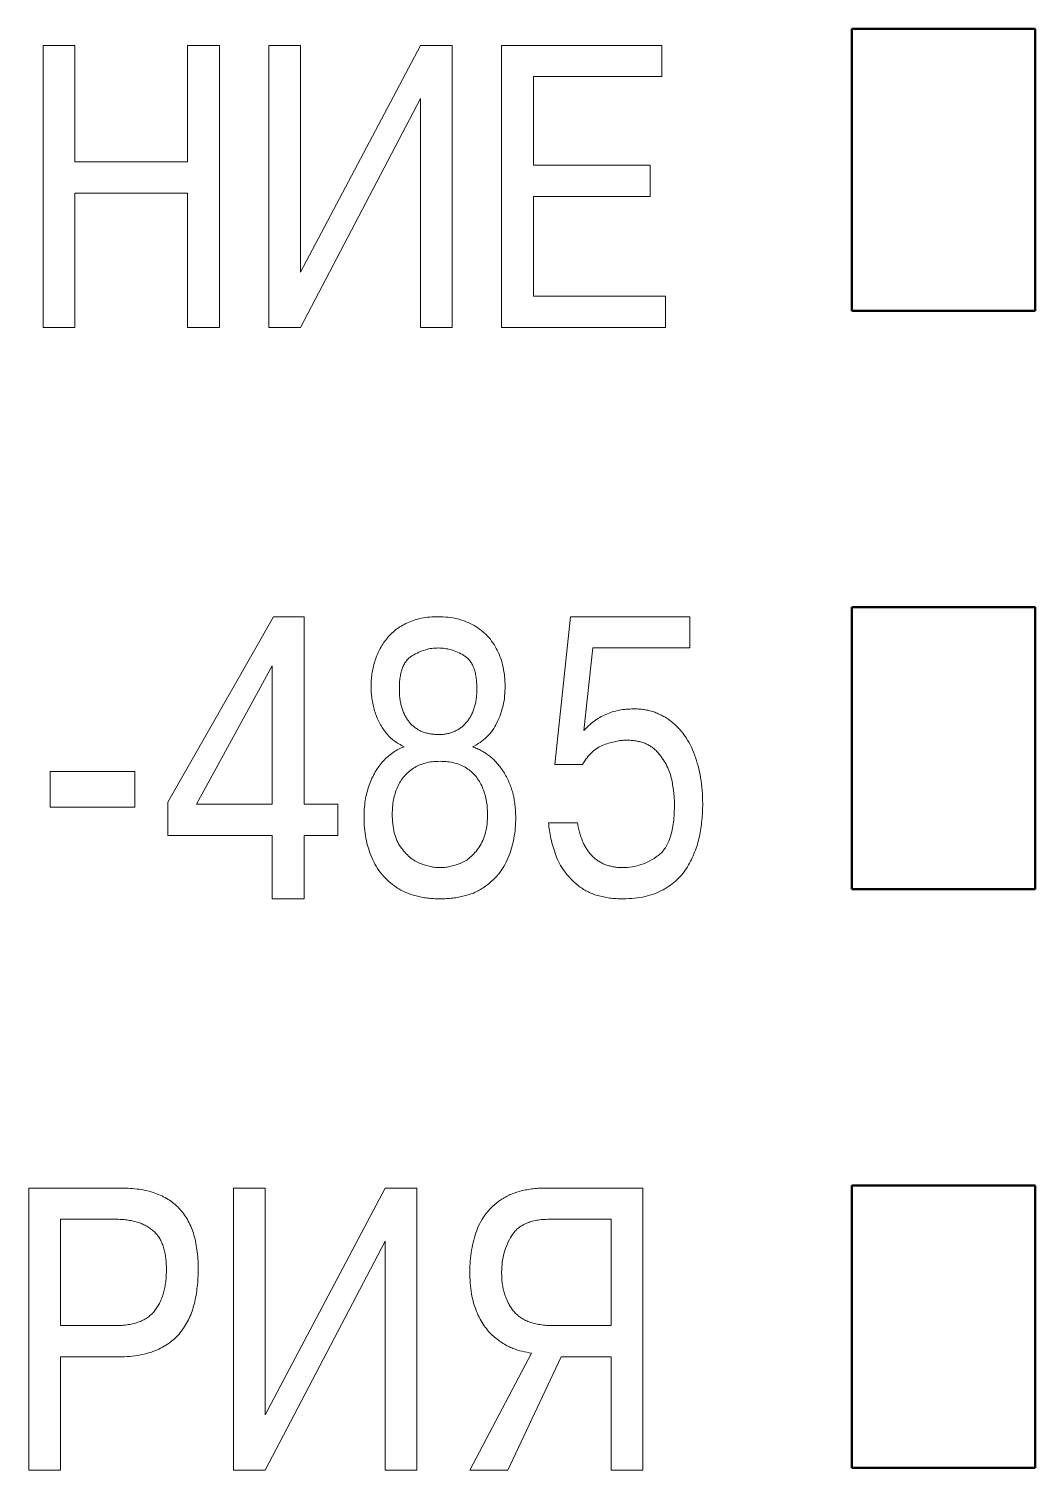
# Model space of a CAD drawing. Header units: millimetres. Extents: x 3520 to 8864, y 403 to 1747.
# Drawn here: x 5624.159 to 5625.015, y 872.289 to 873.516 of the extents above; entities that cross this region are included whole.
import ezdxf

# ---------------------------------------------------------------- set-up
doc = ezdxf.new("R2010")
doc.units = ezdxf.units.MM
doc.layers.add('main', color=5, linetype='Continuous', lineweight=50)

msp = doc.modelspace()

# ---------------------------------------------------------------- linework, layer by layer
at = {"color": 0, "linetype": 'Continuous', "lineweight": 15}
for p, q in [((5624.1714, 873.2615, 1518.358), (5624.1714, 873.5015, 1518.358)), ((5624.1714, 873.5015, 1518.358), (5624.1984, 873.5015, 1518.358)), ((5624.1984, 873.5015, 1518.358), (5624.1984, 873.4025, 1518.358)), ((5624.2944, 873.4025, 1518.358), (5624.2944, 873.5015, 1518.358)), ((5624.2944, 873.5015, 1518.358), (5624.3214, 873.5015, 1518.358)), ((5624.3214, 873.5015, 1518.358), (5624.3214, 873.2615, 1518.358)), ((5624.3634, 873.2615, 1518.358), (5624.3634, 873.5015, 1518.358)), ((5624.3634, 873.5015, 1518.358), (5624.3904, 873.5015, 1518.358)), ((5624.3904, 873.3085, 1518.358), (5624.4924, 873.5015, 1518.358)), ((5624.3904, 873.5015, 1518.358), (5624.3904, 873.3085, 1518.358)), ((5624.4924, 873.5015, 1518.358), (5624.5194, 873.5015, 1518.358)), ((5624.5194, 873.5015, 1518.358), (5624.5194, 873.2615, 1518.358)), ((5624.5614, 873.2615, 1518.358), (5624.5614, 873.5015, 1518.358)), ((5624.5614, 873.5015, 1518.358), (5624.6977, 873.5015, 1518.358)), ((5624.6977, 873.5015, 1518.358), (5624.6977, 873.4749, 1518.358)), ((5624.6977, 873.4749, 1518.358), (5624.5884, 873.4749, 1518.358)), ((5624.5884, 873.4749, 1518.358), (5624.5884, 873.3995, 1518.358)), ((5624.4924, 873.4563, 1518.358), (5624.3904, 873.2615, 1518.358)), ((5624.4924, 873.2615, 1518.358), (5624.4924, 873.4563, 1518.358)), ((5624.1984, 873.4025, 1518.358), (5624.2944, 873.4025, 1518.358)), ((5624.5884, 873.3995, 1518.358), (5624.6876, 873.3995, 1518.358)), ((5624.6876, 873.3995, 1518.358), (5624.6876, 873.3729, 1518.358)), ((5624.1984, 873.3759, 1518.358), (5624.1984, 873.2615, 1518.358)), ((5624.2944, 873.3759, 1518.358), (5624.1984, 873.3759, 1518.358)), ((5624.2944, 873.2615, 1518.358), (5624.2944, 873.3759, 1518.358)), ((5624.6876, 873.3729, 1518.358), (5624.5884, 873.3729, 1518.358)), ((5624.5884, 873.3729, 1518.358), (5624.5884, 873.2881, 1518.358)), ((5624.5884, 873.2881, 1518.358), (5624.7008, 873.2881, 1518.358)), ((5624.7008, 873.2881, 1518.358), (5624.7008, 873.2615, 1518.358)), ((5624.1984, 873.2615, 1518.358), (5624.1714, 873.2615, 1518.358)), ((5624.3214, 873.2615, 1518.358), (5624.2944, 873.2615, 1518.358)), ((5624.3904, 873.2615, 1518.358), (5624.3634, 873.2615, 1518.358)), ((5624.5194, 873.2615, 1518.358), (5624.4924, 873.2615, 1518.358)), ((5624.7008, 873.2615, 1518.358), (5624.5614, 873.2615, 1518.358)), ((5624.2775, 872.8576, 1518.358), (5624.3673, 873.0155, 1518.358)), ((5624.3673, 873.0155, 1518.358), (5624.3934, 873.0155, 1518.358)), ((5624.3934, 873.0155, 1518.358), (5624.3934, 872.8561, 1518.358)), ((5624.6067, 872.8898, 1518.358), (5624.6199, 873.0155, 1518.358)), ((5624.6199, 873.0155, 1518.358), (5624.7215, 873.0155, 1518.358)), ((5624.7215, 873.0155, 1518.358), (5624.7215, 872.9889, 1518.358)), ((5624.6388, 872.9889, 1518.358), (5624.6312, 872.9186, 1518.358)), ((5624.7215, 872.9889, 1518.358), (5624.6388, 872.9889, 1518.358)), ((5624.3664, 872.9738, 1518.358), (5624.3018, 872.8561, 1518.358)), ((5624.3664, 872.8561, 1518.358), (5624.3664, 872.9738, 1518.358)), ((5624.6302, 872.8898, 1518.358), (5624.6067, 872.8898, 1518.358)), ((5624.1774, 872.8535, 1518.358), (5624.1774, 872.8839, 1518.358)), ((5624.1774, 872.8839, 1518.358), (5624.2494, 872.8839, 1518.358)), ((5624.2494, 872.8839, 1518.358), (5624.2494, 872.8535, 1518.358)), ((5624.2494, 872.8535, 1518.358), (5624.1774, 872.8535, 1518.358)), ((5624.2775, 872.8295, 1518.358), (5624.2775, 872.8576, 1518.358)), ((5624.3018, 872.8561, 1518.358), (5624.3664, 872.8561, 1518.358)), ((5624.3934, 872.8561, 1518.358), (5624.4222, 872.8561, 1518.358)), ((5624.4222, 872.8561, 1518.358), (5624.4222, 872.8295, 1518.358)), ((5624.6013, 872.8401, 1518.358), (5624.6259, 872.8401, 1518.358)), ((5624.3664, 872.8295, 1518.358), (5624.2775, 872.8295, 1518.358)), ((5624.3664, 872.7755, 1518.358), (5624.3664, 872.8295, 1518.358)), ((5624.4222, 872.8295, 1518.358), (5624.3934, 872.8295, 1518.358)), ((5624.3934, 872.8295, 1518.358), (5624.3934, 872.7755, 1518.358)), ((5624.3934, 872.7755, 1518.358), (5624.3664, 872.7755, 1518.358)), ((5624.1594, 872.5295, 1518.358), (5624.2379, 872.5295, 1518.358)), ((5624.1594, 872.2895, 1518.358), (5624.1594, 872.5295, 1518.358)), ((5624.3334, 872.2895, 1518.358), (5624.3334, 872.5295, 1518.358)), ((5624.3334, 872.5295, 1518.358), (5624.3604, 872.5295, 1518.358)), ((5624.3604, 872.3365, 1518.358), (5624.4624, 872.5295, 1518.358)), ((5624.3604, 872.5295, 1518.358), (5624.3604, 872.3365, 1518.358)), ((5624.4624, 872.5295, 1518.358), (5624.4894, 872.5295, 1518.358)), ((5624.4894, 872.5295, 1518.358), (5624.4894, 872.2895, 1518.358)), ((5624.6, 872.5295, 1518.358), (5624.6814, 872.5295, 1518.358)), ((5624.6814, 872.5295, 1518.358), (5624.6814, 872.2895, 1518.358)), ((5624.1864, 872.5029, 1518.358), (5624.1864, 872.4125, 1518.358)), ((5624.2329, 872.5029, 1518.358), (5624.1864, 872.5029, 1518.358)), ((5624.6544, 872.5029, 1518.358), (5624.602, 872.5029, 1518.358)), ((5624.6544, 872.4125, 1518.358), (5624.6544, 872.5029, 1518.358)), ((5624.4624, 872.4843, 1518.358), (5624.3604, 872.2895, 1518.358)), ((5624.4624, 872.2895, 1518.358), (5624.4624, 872.4843, 1518.358)), ((5624.1864, 872.4125, 1518.358), (5624.2329, 872.4125, 1518.358)), ((5624.6055, 872.4125, 1518.358), (5624.6544, 872.4125, 1518.358)), ((5624.2361, 872.3859, 1518.358), (5624.1864, 872.3859, 1518.358)), ((5624.1864, 872.3859, 1518.358), (5624.1864, 872.2895, 1518.358)), ((5624.5344, 872.2895, 1518.358), (5624.5867, 872.3891, 1518.358)), ((5624.612, 872.3859, 1518.358), (5624.5666, 872.2895, 1518.358)), ((5624.6544, 872.3859, 1518.358), (5624.612, 872.3859, 1518.358)), ((5624.6544, 872.2895, 1518.358), (5624.6544, 872.3859, 1518.358)), ((5624.1864, 872.2895, 1518.358), (5624.1594, 872.2895, 1518.358)), ((5624.3604, 872.2895, 1518.358), (5624.3334, 872.2895, 1518.358)), ((5624.4894, 872.2895, 1518.358), (5624.4624, 872.2895, 1518.358)), ((5624.5666, 872.2895, 1518.358), (5624.5344, 872.2895, 1518.358)), ((5624.6814, 872.2895, 1518.358), (5624.6544, 872.2895, 1518.358))]:
    msp.add_line(p, q, dxfattribs=at)
for points, knots in [([(5624.4504, 872.9562, 1518.358), (5624.4504, 872.958, 1518.358), (5624.4504, 872.9615, 1518.358), (5624.4511, 872.9668, 1518.358), (5624.4521, 872.9721, 1518.358), (5624.4534, 872.9773, 1518.358), (5624.4552, 872.9825, 1518.358), (5624.4575, 872.9874, 1518.358), (5624.4602, 872.9921, 1518.358), (5624.4633, 872.9965, 1518.358), (5624.467, 873.0006, 1518.358), (5624.4712, 873.0044, 1518.358), (5624.476, 873.0076, 1518.358), (5624.4813, 873.0104, 1518.358), (5624.4871, 873.0128, 1518.358), (5624.4935, 873.0143, 1518.358), (5624.5003, 873.0153, 1518.358), (5624.5051, 873.0154, 1518.358), (5624.5075, 873.0155, 1518.358)], [0, 0, 0, 0, 0.057124, 0.114087, 0.171656, 0.230106, 0.288901, 0.346769, 0.405172, 0.46349, 0.522899, 0.583399, 0.645196, 0.709387, 0.776746, 0.846589, 0.921108, 1, 1, 1, 1]), ([(5624.5075, 873.0155, 1518.358), (5624.5103, 873.0154, 1518.358), (5624.5159, 873.0152, 1518.358), (5624.5239, 873.0138, 1518.358), (5624.5313, 873.0114, 1518.358), (5624.5381, 873.0081, 1518.358), (5624.5442, 873.004, 1518.358), (5624.5496, 872.9991, 1518.358), (5624.5541, 872.9934, 1518.358), (5624.5578, 872.9869, 1518.358), (5624.5608, 872.98, 1518.358), (5624.5628, 872.9725, 1518.358), (5624.5641, 872.9645, 1518.358), (5624.5643, 872.959, 1518.358), (5624.5644, 872.9562, 1518.358)], [0, 0, 0, 0, 0.0922066, 0.1795328, 0.2625582, 0.3435537, 0.4229668, 0.5006548, 0.5783939, 0.6579566, 0.7397914, 0.8227598, 0.9093355, 1, 1, 1, 1]), ([(5624.5075, 872.9889, 1518.358), (5624.5057, 872.9888, 1518.358), (5624.502, 872.9887, 1518.358), (5624.4965, 872.9874, 1518.358), (5624.4909, 872.9853, 1518.358), (5624.4863, 872.983, 1518.358), (5624.4828, 872.9806, 1518.358), (5624.4805, 872.9782, 1518.358), (5624.4786, 872.9754, 1518.358), (5624.477, 872.972, 1518.358), (5624.4758, 872.9683, 1518.358), (5624.475, 872.964, 1518.358), (5624.4745, 872.9593, 1518.358), (5624.4744, 872.956, 1518.358), (5624.4744, 872.9543, 1518.358)], [0, 0, 0, 0, 0.099472, 0.201106, 0.308479, 0.422805, 0.481641, 0.540898, 0.603028, 0.668418, 0.741415, 0.819884, 0.905894, 1, 1, 1, 1]), ([(5624.5404, 872.9543, 1518.358), (5624.5403, 872.956, 1518.358), (5624.5402, 872.9593, 1518.358), (5624.5397, 872.9641, 1518.358), (5624.5389, 872.9683, 1518.358), (5624.5377, 872.9721, 1518.358), (5624.5362, 872.9754, 1518.358), (5624.5343, 872.9783, 1518.358), (5624.532, 872.9806, 1518.358), (5624.5286, 872.9831, 1518.358), (5624.524, 872.9853, 1518.358), (5624.5185, 872.9875, 1518.358), (5624.513, 872.9886, 1518.358), (5624.5093, 872.9888, 1518.358), (5624.5075, 872.9889, 1518.358)], [0, 0, 0, 0, 0.0952428, 0.1815086, 0.2610518, 0.3331826, 0.3995423, 0.4613766, 0.5201941, 0.5785095, 0.6912584, 0.797642, 0.9002326, 1, 1, 1, 1]), ([(5624.4785, 872.9049, 1518.358), (5624.477, 872.9057, 1518.358), (5624.4739, 872.9071, 1518.358), (5624.4698, 872.91, 1518.358), (5624.466, 872.9133, 1518.358), (5624.4627, 872.9171, 1518.358), (5624.4597, 872.9213, 1518.358), (5624.4572, 872.9258, 1518.358), (5624.455, 872.9305, 1518.358), (5624.4533, 872.9355, 1518.358), (5624.452, 872.9406, 1518.358), (5624.451, 872.9458, 1518.358), (5624.4505, 872.951, 1518.358), (5624.4504, 872.9545, 1518.358), (5624.4504, 872.9562, 1518.358)], [0, 0, 0, 0, 0.082033, 0.162753, 0.242748, 0.324882, 0.407522, 0.490339, 0.573761, 0.659565, 0.74559, 0.831206, 0.915821, 1, 1, 1, 1]), ([(5624.4744, 872.9543, 1518.358), (5624.4744, 872.9528, 1518.358), (5624.4744, 872.95, 1518.358), (5624.4748, 872.9458, 1518.358), (5624.4755, 872.9419, 1518.358), (5624.4764, 872.9382, 1518.358), (5624.4776, 872.9348, 1518.358), (5624.4791, 872.9315, 1518.358), (5624.4808, 872.9286, 1518.358), (5624.4828, 872.9258, 1518.358), (5624.4851, 872.9233, 1518.358), (5624.4876, 872.9212, 1518.358), (5624.4904, 872.9193, 1518.358), (5624.4933, 872.9178, 1518.358), (5624.4966, 872.9167, 1518.358), (5624.5, 872.9158, 1518.358), (5624.5037, 872.9154, 1518.358), (5624.5062, 872.9153, 1518.358), (5624.5075, 872.9153, 1518.358)], [0, 0, 0, 0, 0.075186, 0.146586, 0.214739, 0.280588, 0.342938, 0.40406, 0.463097, 0.522088, 0.579867, 0.636047, 0.693195, 0.750292, 0.80856, 0.869313, 0.932855, 1, 1, 1, 1]), ([(5624.5075, 872.9153, 1518.358), (5624.5087, 872.9153, 1518.358), (5624.5112, 872.9153, 1518.358), (5624.5147, 872.9159, 1518.358), (5624.518, 872.9166, 1518.358), (5624.5211, 872.9178, 1518.358), (5624.5241, 872.9193, 1518.358), (5624.5268, 872.9211, 1518.358), (5624.5293, 872.9232, 1518.358), (5624.5316, 872.9257, 1518.358), (5624.5337, 872.9284, 1518.358), (5624.5354, 872.9314, 1518.358), (5624.537, 872.9346, 1518.358), (5624.5382, 872.9381, 1518.358), (5624.5392, 872.9418, 1518.358), (5624.5398, 872.9457, 1518.358), (5624.5403, 872.9499, 1518.358), (5624.5403, 872.9528, 1518.358), (5624.5404, 872.9543, 1518.358)], [0, 0, 0, 0, 0.064284, 0.125922, 0.185287, 0.242675, 0.29904, 0.355423, 0.411958, 0.470056, 0.529253, 0.589078, 0.651271, 0.71505, 0.780733, 0.849979, 0.923526, 1, 1, 1, 1]), ([(5624.5644, 872.9562, 1518.358), (5624.5643, 872.9535, 1518.358), (5624.5641, 872.9481, 1518.358), (5624.5628, 872.9401, 1518.358), (5624.5606, 872.9325, 1518.358), (5624.5576, 872.9253, 1518.358), (5624.5538, 872.9187, 1518.358), (5624.5489, 872.9131, 1518.358), (5624.5432, 872.9083, 1518.358), (5624.5388, 872.906, 1518.358), (5624.5366, 872.9049, 1518.358)], [0, 0, 0, 0, 0.133109, 0.263235, 0.390427, 0.517402, 0.641033, 0.76009, 0.878262, 1, 1, 1, 1]), ([(5624.6312, 872.9186, 1518.358), (5624.6326, 872.92, 1518.358), (5624.6353, 872.923, 1518.358), (5624.64, 872.9267, 1518.358), (5624.6448, 872.93, 1518.358), (5624.65, 872.9325, 1518.358), (5624.6555, 872.9346, 1518.358), (5624.6613, 872.936, 1518.358), (5624.6674, 872.9369, 1518.358), (5624.6716, 872.937, 1518.358), (5624.6737, 872.9371, 1518.358)], [0, 0, 0, 0, 0.127563, 0.251588, 0.37259, 0.494039, 0.615325, 0.739683, 0.867517, 1, 1, 1, 1]), ([(5624.6737, 872.9371, 1518.358), (5624.6752, 872.9371, 1518.358), (5624.6781, 872.937, 1518.358), (5624.6825, 872.9365, 1518.358), (5624.6866, 872.9357, 1518.358), (5624.6907, 872.9346, 1518.358), (5624.6945, 872.933, 1518.358), (5624.6983, 872.9313, 1518.358), (5624.7018, 872.9291, 1518.358), (5624.7064, 872.9259, 1518.358), (5624.7117, 872.9211, 1518.358), (5624.7172, 872.9144, 1518.358), (5624.7219, 872.9066, 1518.358), (5624.7257, 872.8979, 1518.358), (5624.7286, 872.8884, 1518.358), (5624.7308, 872.8783, 1518.358), (5624.7321, 872.8676, 1518.358), (5624.7323, 872.8602, 1518.358), (5624.7324, 872.8564, 1518.358)], [0, 0, 0, 0, 0.0402993, 0.0791755, 0.1171932, 0.1546558, 0.1915884, 0.2283704, 0.2654291, 0.3030347, 0.3787883, 0.4559875, 0.5363641, 0.6212696, 0.7101769, 0.8024281, 0.8988109, 1, 1, 1, 1]), ([(5624.6671, 872.9105, 1518.358), (5624.6658, 872.9104, 1518.358), (5624.6628, 872.9103, 1518.358), (5624.6583, 872.9095, 1518.358), (5624.6534, 872.9082, 1518.358), (5624.6482, 872.9066, 1518.358), (5624.643, 872.9041, 1518.358), (5624.6382, 872.9003, 1518.358), (5624.6338, 872.8955, 1518.358), (5624.6314, 872.8918, 1518.358), (5624.6302, 872.8898, 1518.358)], [0, 0, 0, 0, 0.093947, 0.197558, 0.3108, 0.435113, 0.56426, 0.698753, 0.84274, 1, 1, 1, 1]), ([(5624.7084, 872.8561, 1518.358), (5624.7083, 872.8576, 1518.358), (5624.7083, 872.8608, 1518.358), (5624.7078, 872.8658, 1518.358), (5624.707, 872.8712, 1518.358), (5624.7061, 872.8769, 1518.358), (5624.7045, 872.8828, 1518.358), (5624.7021, 872.8886, 1518.358), (5624.6987, 872.8943, 1518.358), (5624.6953, 872.8988, 1518.358), (5624.6921, 872.9022, 1518.358), (5624.6894, 872.9045, 1518.358), (5624.6864, 872.9063, 1518.358), (5624.6831, 872.9079, 1518.358), (5624.6795, 872.909, 1518.358), (5624.6756, 872.9099, 1518.358), (5624.6715, 872.9104, 1518.358), (5624.6686, 872.9104, 1518.358), (5624.6671, 872.9105, 1518.358)], [0, 0, 0, 0, 0.060176, 0.124809, 0.195352, 0.271268, 0.350558, 0.431692, 0.516097, 0.605411, 0.650957, 0.696698, 0.742233, 0.788702, 0.837888, 0.889028, 0.942838, 1, 1, 1, 1]), ([(5624.4444, 872.8447, 1518.358), (5624.4444, 872.8472, 1518.358), (5624.4445, 872.852, 1518.358), (5624.4453, 872.859, 1518.358), (5624.4467, 872.8657, 1518.358), (5624.4486, 872.872, 1518.358), (5624.451, 872.878, 1518.358), (5624.4538, 872.8834, 1518.358), (5624.457, 872.8884, 1518.358), (5624.4607, 872.8928, 1518.358), (5624.4647, 872.8967, 1518.358), (5624.469, 872.9, 1518.358), (5624.4736, 872.9029, 1518.358), (5624.4768, 872.9042, 1518.358), (5624.4785, 872.9049, 1518.358)], [0, 0, 0, 0, 0.099456, 0.195628, 0.287958, 0.377841, 0.465029, 0.548229, 0.628271, 0.706088, 0.781773, 0.855807, 0.928136, 1, 1, 1, 1]), ([(5624.5366, 872.9049, 1518.358), (5624.5379, 872.9044, 1518.358), (5624.5406, 872.9034, 1518.358), (5624.5444, 872.9015, 1518.358), (5624.548, 872.8993, 1518.358), (5624.5514, 872.8968, 1518.358), (5624.5547, 872.8939, 1518.358), (5624.5577, 872.8907, 1518.358), (5624.5605, 872.8871, 1518.358), (5624.5632, 872.8833, 1518.358), (5624.5656, 872.8792, 1518.358), (5624.5677, 872.8748, 1518.358), (5624.5694, 872.8703, 1518.358), (5624.5709, 872.8656, 1518.358), (5624.572, 872.8606, 1518.358), (5624.5727, 872.8555, 1518.358), (5624.5733, 872.8502, 1518.358), (5624.5733, 872.8466, 1518.358), (5624.5734, 872.8447, 1518.358)], [0, 0, 0, 0, 0.056701, 0.112878, 0.168976, 0.225442, 0.282713, 0.341661, 0.401388, 0.464001, 0.52725, 0.590667, 0.65545, 0.720555, 0.787397, 0.855999, 0.927219, 1, 1, 1, 1]), ([(5624.509, 872.8925, 1518.358), (5624.5068, 872.8924, 1518.358), (5624.5026, 872.8923, 1518.358), (5624.4966, 872.8912, 1518.358), (5624.4911, 872.8893, 1518.358), (5624.4863, 872.8867, 1518.358), (5624.482, 872.8835, 1518.358), (5624.4783, 872.8797, 1518.358), (5624.4752, 872.8753, 1518.358), (5624.4727, 872.8705, 1518.358), (5624.4707, 872.8652, 1518.358), (5624.4694, 872.8596, 1518.358), (5624.4685, 872.8537, 1518.358), (5624.4684, 872.8497, 1518.358), (5624.4684, 872.8476, 1518.358)], [0, 0, 0, 0, 0.0952311, 0.1835102, 0.2667907, 0.3466559, 0.424224, 0.5006468, 0.5780913, 0.6576366, 0.7394521, 0.8225639, 0.9096209, 1, 1, 1, 1]), ([(5624.5494, 872.8476, 1518.358), (5624.5493, 872.8497, 1518.358), (5624.5492, 872.8537, 1518.358), (5624.5484, 872.8596, 1518.358), (5624.547, 872.8652, 1518.358), (5624.5451, 872.8705, 1518.358), (5624.5426, 872.8754, 1518.358), (5624.5395, 872.8798, 1518.358), (5624.5358, 872.8836, 1518.358), (5624.5315, 872.8868, 1518.358), (5624.5267, 872.8894, 1518.358), (5624.5212, 872.8912, 1518.358), (5624.5153, 872.8923, 1518.358), (5624.5111, 872.8924, 1518.358), (5624.509, 872.8925, 1518.358)], [0, 0, 0, 0, 0.090614, 0.177802, 0.261961, 0.34375, 0.423796, 0.501441, 0.578063, 0.655965, 0.735433, 0.818058, 0.905891, 1, 1, 1, 1]), ([(5624.6646, 872.8021, 1518.358), (5624.6672, 872.8022, 1518.358), (5624.6725, 872.8024, 1518.358), (5624.6803, 872.8045, 1518.358), (5624.6877, 872.8077, 1518.358), (5624.6936, 872.8114, 1518.358), (5624.698, 872.8152, 1518.358), (5624.7008, 872.819, 1518.358), (5624.7031, 872.8234, 1518.358), (5624.7051, 872.8286, 1518.358), (5624.7065, 872.8344, 1518.358), (5624.7076, 872.841, 1518.358), (5624.7082, 872.8483, 1518.358), (5624.7083, 872.8534, 1518.358), (5624.7084, 872.8561, 1518.358)], [0, 0, 0, 0, 0.10042, 0.19937, 0.300095, 0.404939, 0.459945, 0.517879, 0.580041, 0.648809, 0.724772, 0.807716, 0.899287, 1, 1, 1, 1]), ([(5624.7324, 872.8564, 1518.358), (5624.7323, 872.8541, 1518.358), (5624.7322, 872.8494, 1518.358), (5624.7317, 872.8424, 1518.358), (5624.7308, 872.8354, 1518.358), (5624.7296, 872.8286, 1518.358), (5624.7279, 872.8218, 1518.358), (5624.7256, 872.8152, 1518.358), (5624.7228, 872.8089, 1518.358), (5624.7195, 872.8028, 1518.358), (5624.7155, 872.797, 1518.358), (5624.7106, 872.7917, 1518.358), (5624.705, 872.7871, 1518.358), (5624.6986, 872.7829, 1518.358), (5624.6914, 872.7796, 1518.358), (5624.6832, 872.7772, 1518.358), (5624.6743, 872.7757, 1518.358), (5624.668, 872.7756, 1518.358), (5624.6648, 872.7755, 1518.358)], [0, 0, 0, 0, 0.058715, 0.117568, 0.175955, 0.234438, 0.292519, 0.350061, 0.407868, 0.46636, 0.524543, 0.583796, 0.644367, 0.707752, 0.773753, 0.843577, 0.918907, 1, 1, 1, 1]), ([(5624.509, 872.7755, 1518.358), (5624.5072, 872.7755, 1518.358), (5624.5036, 872.7756, 1518.358), (5624.4984, 872.7761, 1518.358), (5624.4934, 872.7768, 1518.358), (5624.4886, 872.7779, 1518.358), (5624.4841, 872.7792, 1518.358), (5624.4798, 872.7809, 1518.358), (5624.4758, 872.7829, 1518.358), (5624.4708, 872.7859, 1518.358), (5624.4652, 872.7903, 1518.358), (5624.4594, 872.7963, 1518.358), (5624.4545, 872.8031, 1518.358), (5624.4507, 872.8107, 1518.358), (5624.4479, 872.8187, 1518.358), (5624.4458, 872.8271, 1518.358), (5624.4446, 872.8358, 1518.358), (5624.4444, 872.8417, 1518.358), (5624.4444, 872.8447, 1518.358)], [0, 0, 0, 0, 0.051187, 0.09993, 0.146814, 0.192117, 0.235977, 0.278777, 0.320635, 0.361665, 0.44145, 0.519392, 0.596212, 0.674645, 0.754048, 0.834664, 0.915936, 1, 1, 1, 1]), ([(5624.4684, 872.8476, 1518.358), (5624.4684, 872.8448, 1518.358), (5624.4686, 872.8395, 1518.358), (5624.4699, 872.8319, 1518.358), (5624.4721, 872.8253, 1518.358), (5624.4753, 872.8196, 1518.358), (5624.4791, 872.8149, 1518.358), (5624.4831, 872.8109, 1518.358), (5624.4874, 872.8078, 1518.358), (5624.4919, 872.8056, 1518.358), (5624.4965, 872.8041, 1518.358), (5624.5008, 872.8029, 1518.358), (5624.505, 872.8022, 1518.358), (5624.5077, 872.8021, 1518.358), (5624.509, 872.8021, 1518.358)], [0, 0, 0, 0, 0.122449, 0.232718, 0.333157, 0.427028, 0.51503, 0.596172, 0.672553, 0.745861, 0.816065, 0.881665, 0.942526, 1, 1, 1, 1]), ([(5624.509, 872.8021, 1518.358), (5624.5104, 872.8021, 1518.358), (5624.5131, 872.8022, 1518.358), (5624.5173, 872.8029, 1518.358), (5624.5217, 872.8041, 1518.358), (5624.5262, 872.8056, 1518.358), (5624.5307, 872.8077, 1518.358), (5624.5349, 872.8109, 1518.358), (5624.5388, 872.8148, 1518.358), (5624.5425, 872.8195, 1518.358), (5624.5456, 872.8251, 1518.358), (5624.5478, 872.8318, 1518.358), (5624.5492, 872.8394, 1518.358), (5624.5493, 872.8448, 1518.358), (5624.5494, 872.8476, 1518.358)], [0, 0, 0, 0, 0.059574, 0.121165, 0.186825, 0.256222, 0.32868, 0.404022, 0.484266, 0.570965, 0.663991, 0.764948, 0.876111, 1, 1, 1, 1]), ([(5624.5734, 872.8447, 1518.358), (5624.5733, 872.8417, 1518.358), (5624.5732, 872.8357, 1518.358), (5624.5719, 872.827, 1518.358), (5624.5699, 872.8186, 1518.358), (5624.5672, 872.8105, 1518.358), (5624.5635, 872.803, 1518.358), (5624.5587, 872.7962, 1518.358), (5624.553, 872.7902, 1518.358), (5624.5473, 872.7859, 1518.358), (5624.5424, 872.7828, 1518.358), (5624.5384, 872.7808, 1518.358), (5624.5341, 872.7792, 1518.358), (5624.5296, 872.7779, 1518.358), (5624.5248, 872.7768, 1518.358), (5624.5197, 872.776, 1518.358), (5624.5145, 872.7756, 1518.358), (5624.5108, 872.7755, 1518.358), (5624.509, 872.7755, 1518.358)], [0, 0, 0, 0, 0.084884, 0.16699, 0.246944, 0.32617, 0.403788, 0.480074, 0.557379, 0.636864, 0.677878, 0.719326, 0.761951, 0.805793, 0.851504, 0.898802, 0.948396, 1, 1, 1, 1]), ([(5624.6648, 872.7755, 1518.358), (5624.6628, 872.7755, 1518.358), (5624.659, 872.7756, 1518.358), (5624.6533, 872.7761, 1518.358), (5624.6481, 872.777, 1518.358), (5624.6431, 872.7782, 1518.358), (5624.6384, 872.7798, 1518.358), (5624.6341, 872.7818, 1518.358), (5624.6301, 872.7841, 1518.358), (5624.6253, 872.7876, 1518.358), (5624.6201, 872.7924, 1518.358), (5624.6147, 872.7987, 1518.358), (5624.6104, 872.8054, 1518.358), (5624.6073, 872.8125, 1518.358), (5624.6051, 872.8197, 1518.358), (5624.6032, 872.8266, 1518.358), (5624.602, 872.8334, 1518.358), (5624.6015, 872.8379, 1518.358), (5624.6013, 872.8401, 1518.358)], [0, 0, 0, 0, 0.058691, 0.113892, 0.166821, 0.216786, 0.265136, 0.31185, 0.356769, 0.401122, 0.486786, 0.567751, 0.645655, 0.721538, 0.795746, 0.866325, 0.934453, 1, 1, 1, 1]), ([(5624.6259, 872.8401, 1518.358), (5624.6261, 872.8386, 1518.358), (5624.6267, 872.8356, 1518.358), (5624.6278, 872.8313, 1518.358), (5624.6291, 872.8273, 1518.358), (5624.6306, 872.8235, 1518.358), (5624.6323, 872.8201, 1518.358), (5624.6343, 872.8169, 1518.358), (5624.6364, 872.8141, 1518.358), (5624.6387, 872.8116, 1518.358), (5624.6412, 872.8093, 1518.358), (5624.644, 872.8074, 1518.358), (5624.6469, 872.8057, 1518.358), (5624.6501, 872.8044, 1518.358), (5624.6534, 872.8034, 1518.358), (5624.657, 872.8026, 1518.358), (5624.6607, 872.8021, 1518.358), (5624.6633, 872.8021, 1518.358), (5624.6646, 872.8021, 1518.358)], [0, 0, 0, 0, 0.077894, 0.152085, 0.222659, 0.289169, 0.35303, 0.414323, 0.472846, 0.530272, 0.586068, 0.641492, 0.697728, 0.753672, 0.811672, 0.872276, 0.934412, 1, 1, 1, 1]), ([(5624.2379, 872.5295, 1518.358), (5624.2405, 872.5294, 1518.358), (5624.2456, 872.5293, 1518.358), (5624.2531, 872.5285, 1518.358), (5624.26, 872.5273, 1518.358), (5624.2665, 872.5254, 1518.358), (5624.2724, 872.5229, 1518.358), (5624.2778, 872.52, 1518.358), (5624.2827, 872.5165, 1518.358), (5624.2871, 872.5125, 1518.358), (5624.2909, 872.5078, 1518.358), (5624.2943, 872.5027, 1518.358), (5624.2971, 872.4971, 1518.358), (5624.2994, 872.4909, 1518.358), (5624.3012, 872.4842, 1518.358), (5624.3024, 872.4769, 1518.358), (5624.3033, 872.4691, 1518.358), (5624.3033, 872.4637, 1518.358), (5624.3034, 872.461, 1518.358)], [0, 0, 0, 0, 0.072894, 0.141393, 0.206321, 0.267427, 0.326183, 0.382327, 0.437347, 0.491656, 0.546737, 0.602449, 0.660281, 0.72057, 0.78435, 0.851744, 0.923673, 1, 1, 1, 1]), ([(5624.5344, 872.4582, 1518.358), (5624.5344, 872.4614, 1518.358), (5624.5346, 872.4675, 1518.358), (5624.5357, 872.4766, 1518.358), (5624.5375, 872.4852, 1518.358), (5624.54, 872.4935, 1518.358), (5624.5435, 872.5012, 1518.358), (5624.5482, 872.5081, 1518.358), (5624.5539, 872.5143, 1518.358), (5624.5595, 872.5188, 1518.358), (5624.5646, 872.5219, 1518.358), (5624.5687, 872.524, 1518.358), (5624.5732, 872.5256, 1518.358), (5624.5779, 872.5271, 1518.358), (5624.583, 872.5281, 1518.358), (5624.5884, 872.529, 1518.358), (5624.5941, 872.5294, 1518.358), (5624.598, 872.5295, 1518.358), (5624.6, 872.5295, 1518.358)], [0, 0, 0, 0, 0.085627, 0.167532, 0.247199, 0.324493, 0.400492, 0.474971, 0.550506, 0.628562, 0.66888, 0.710553, 0.753584, 0.798334, 0.845104, 0.894343, 0.945769, 1, 1, 1, 1]), ([(5624.2764, 872.4604, 1518.358), (5624.2763, 872.4622, 1518.358), (5624.2762, 872.4658, 1518.358), (5624.2757, 872.4709, 1518.358), (5624.2748, 872.4756, 1518.358), (5624.2736, 872.48, 1518.358), (5624.2721, 872.4839, 1518.358), (5624.2702, 872.4874, 1518.358), (5624.2678, 872.4905, 1518.358), (5624.2652, 872.4932, 1518.358), (5624.2622, 872.4955, 1518.358), (5624.2589, 872.4975, 1518.358), (5624.2554, 872.4992, 1518.358), (5624.2515, 872.5006, 1518.358), (5624.2473, 872.5016, 1518.358), (5624.2427, 872.5024, 1518.358), (5624.2379, 872.5029, 1518.358), (5624.2346, 872.5029, 1518.358), (5624.2329, 872.5029, 1518.358)], [0, 0, 0, 0, 0.078926, 0.15216, 0.22086, 0.284769, 0.344477, 0.40103, 0.455444, 0.50886, 0.562213, 0.616211, 0.672426, 0.731423, 0.792872, 0.857931, 0.927108, 1, 1, 1, 1]), ([(5624.602, 872.5029, 1518.358), (5624.6001, 872.5029, 1518.358), (5624.5965, 872.5028, 1518.358), (5624.5913, 872.5022, 1518.358), (5624.5866, 872.501, 1518.358), (5624.5823, 872.4996, 1518.358), (5624.5785, 872.4976, 1518.358), (5624.5751, 872.4952, 1518.358), (5624.5723, 872.4923, 1518.358), (5624.5691, 872.488, 1518.358), (5624.5661, 872.482, 1518.358), (5624.5633, 872.4744, 1518.358), (5624.5617, 872.4663, 1518.358), (5624.5615, 872.4607, 1518.358), (5624.5614, 872.4579, 1518.358)], [0, 0, 0, 0, 0.081362, 0.156398, 0.226065, 0.290773, 0.352583, 0.410857, 0.469297, 0.527422, 0.643783, 0.760348, 0.877792, 1, 1, 1, 1]), ([(5624.2329, 872.4125, 1518.358), (5624.2348, 872.4125, 1518.358), (5624.2385, 872.4126, 1518.358), (5624.2438, 872.4132, 1518.358), (5624.2487, 872.4142, 1518.358), (5624.2531, 872.4156, 1518.358), (5624.2572, 872.4173, 1518.358), (5624.2608, 872.4196, 1518.358), (5624.2639, 872.4222, 1518.358), (5624.2666, 872.4252, 1518.358), (5624.2689, 872.4286, 1518.358), (5624.2709, 872.4322, 1518.358), (5624.2726, 872.4362, 1518.358), (5624.274, 872.4404, 1518.358), (5624.275, 872.445, 1518.358), (5624.2758, 872.4498, 1518.358), (5624.2763, 872.455, 1518.358), (5624.2763, 872.4585, 1518.358), (5624.2764, 872.4604, 1518.358)], [0, 0, 0, 0, 0.076935, 0.148626, 0.215498, 0.277688, 0.336371, 0.392692, 0.446841, 0.500858, 0.55523, 0.611367, 0.668967, 0.728761, 0.79145, 0.857247, 0.926863, 1, 1, 1, 1]), ([(5624.3034, 872.461, 1518.358), (5624.3033, 872.4583, 1518.358), (5624.3033, 872.4531, 1518.358), (5624.3026, 872.4455, 1518.358), (5624.3016, 872.4383, 1518.358), (5624.3002, 872.4314, 1518.358), (5624.2983, 872.4249, 1518.358), (5624.2958, 872.4187, 1518.358), (5624.2928, 872.413, 1518.358), (5624.2892, 872.4077, 1518.358), (5624.285, 872.4028, 1518.358), (5624.2801, 872.3985, 1518.358), (5624.2745, 872.3947, 1518.358), (5624.2681, 872.3915, 1518.358), (5624.2611, 872.389, 1518.358), (5624.2534, 872.3872, 1518.358), (5624.245, 872.3861, 1518.358), (5624.2391, 872.386, 1518.358), (5624.2361, 872.3859, 1518.358)], [0, 0, 0, 0, 0.069, 0.134541, 0.198065, 0.258628, 0.317043, 0.373856, 0.429947, 0.485205, 0.54044, 0.596514, 0.654697, 0.71567, 0.779978, 0.847985, 0.921214, 1, 1, 1, 1]), ([(5624.5867, 872.3891, 1518.358), (5624.5841, 872.3895, 1518.358), (5624.5788, 872.3905, 1518.358), (5624.5722, 872.3925, 1518.358), (5624.5668, 872.3948, 1518.358), (5624.5627, 872.3972, 1518.358), (5624.5585, 872.4001, 1518.358), (5624.5542, 872.4034, 1518.358), (5624.5502, 872.4075, 1518.358), (5624.5464, 872.4124, 1518.358), (5624.543, 872.4181, 1518.358), (5624.5399, 872.4245, 1518.358), (5624.5374, 872.4317, 1518.358), (5624.5356, 872.4398, 1518.358), (5624.5346, 872.4487, 1518.358), (5624.5344, 872.455, 1518.358), (5624.5344, 872.4582, 1518.358)], [0, 0, 0, 0, 0.082095, 0.169072, 0.215444, 0.264641, 0.317343, 0.37364, 0.433736, 0.497439, 0.565793, 0.64007, 0.719781, 0.805819, 0.898816, 1, 1, 1, 1]), ([(5624.5614, 872.4579, 1518.358), (5624.5614, 872.4563, 1518.358), (5624.5614, 872.4531, 1518.358), (5624.5619, 872.4484, 1518.358), (5624.5627, 872.4439, 1518.358), (5624.5638, 872.4397, 1518.358), (5624.5652, 872.4357, 1518.358), (5624.5669, 872.4319, 1518.358), (5624.5689, 872.4284, 1518.358), (5624.5712, 872.4251, 1518.358), (5624.574, 872.4221, 1518.358), (5624.5771, 872.4195, 1518.358), (5624.5808, 872.4173, 1518.358), (5624.5848, 872.4155, 1518.358), (5624.5894, 872.4142, 1518.358), (5624.5944, 872.4132, 1518.358), (5624.5998, 872.4126, 1518.358), (5624.6035, 872.4125, 1518.358), (5624.6055, 872.4125, 1518.358)], [0, 0, 0, 0, 0.067793, 0.132654, 0.19494, 0.254891, 0.313066, 0.369683, 0.425479, 0.480997, 0.536263, 0.592208, 0.650095, 0.710775, 0.775497, 0.845238, 0.91993, 1, 1, 1, 1])]:
    msp.add_open_spline(points, degree=3, knots=knots, dxfattribs=at)
at = {"layer": 'main', "color": 0}
for p, q in [((5625.0151, 873.5156, 1518.358), (5624.8591, 873.5156, 1518.358)), ((5624.8591, 873.5156, 1518.358), (5624.8591, 873.2756, 1518.358)), ((5625.0151, 873.2756, 1518.358), (5625.0151, 873.5156, 1518.358)), ((5624.8591, 873.2756, 1518.358), (5625.0151, 873.2756, 1518.358)), ((5625.0151, 873.0236, 1518.358), (5624.8591, 873.0236, 1518.358)), ((5624.8591, 873.0236, 1518.358), (5624.8591, 872.7836, 1518.358)), ((5625.0151, 872.7836, 1518.358), (5625.0151, 873.0236, 1518.358)), ((5624.8591, 872.7836, 1518.358), (5625.0151, 872.7836, 1518.358)), ((5625.0151, 872.5316, 1518.358), (5624.8591, 872.5316, 1518.358)), ((5624.8591, 872.5316, 1518.358), (5624.8591, 872.2916, 1518.358)), ((5625.0151, 872.2916, 1518.358), (5625.0151, 872.5316, 1518.358)), ((5624.8591, 872.2916, 1518.358), (5625.0151, 872.2916, 1518.358))]:
    msp.add_line(p, q, dxfattribs=at)

doc.saveas('drawing.dxf')
